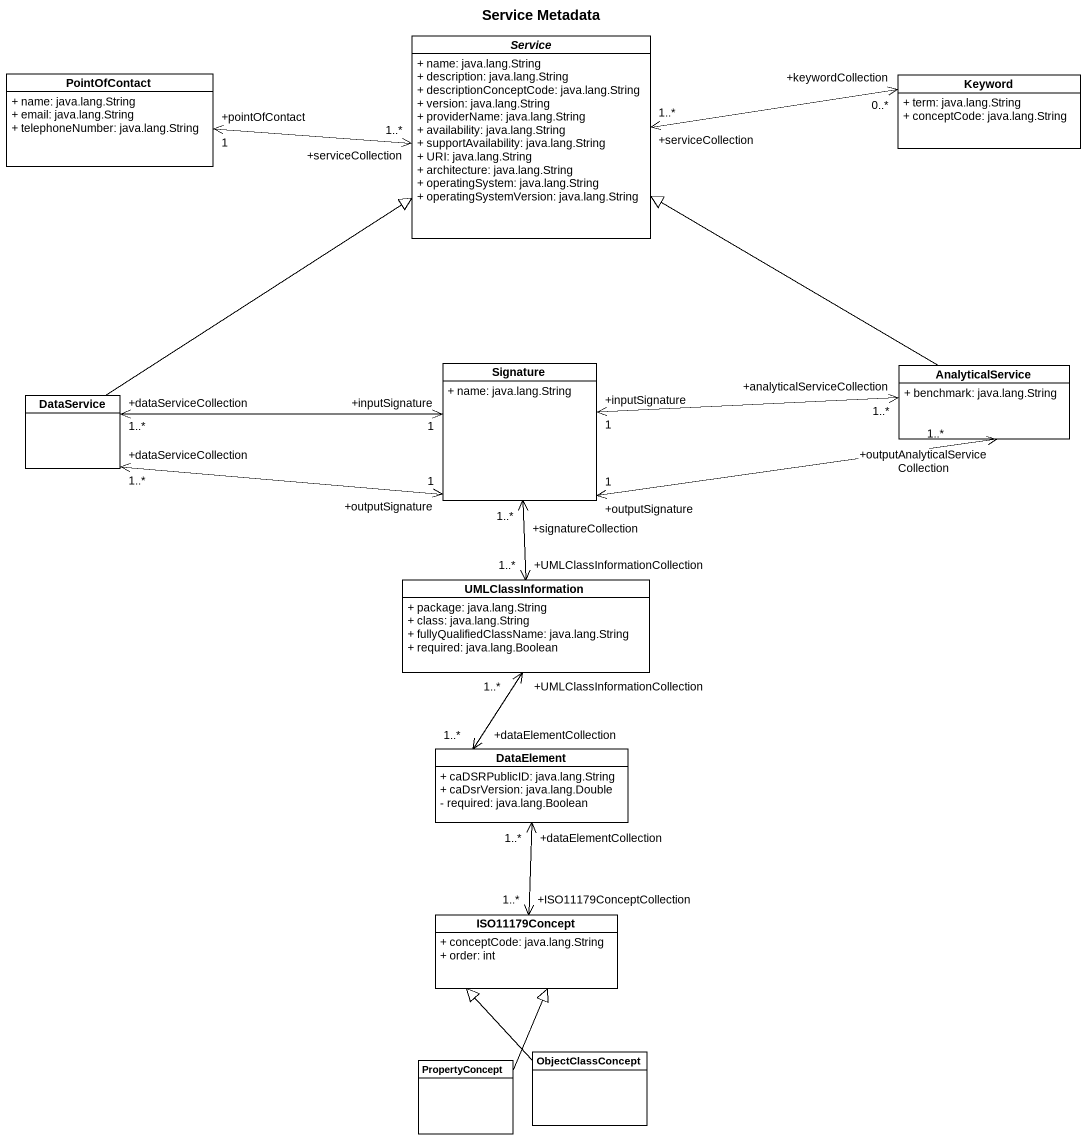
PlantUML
@startuml
title Service Metadata
hide circle
hide empty members
skinparam classAttributeIconSize 0
class PointOfContact {
  + name: java.lang.String
  + email: java.lang.String
  + telephoneNumber: java.lang.String
}
abstract class Service {
  + name: java.lang.String
  + description: java.lang.String
  + descriptionConceptCode: java.lang.String
  + version: java.lang.String
  + providerName: java.lang.String
  + availability: java.lang.String
  + supportAvailability: java.lang.String
  + URI: java.lang.String
  + architecture: java.lang.String
  + operatingSystem: java.lang.String
  + operatingSystemVersion: java.lang.String
}
class Keyword {
  + term: java.lang.String
  + conceptCode: java.lang.String
}
class Signature {
  + name: java.lang.String
}
class DataService
class AnalyticalService {
  + benchmark: java.lang.String
}
class UMLClassInformation {
  + package: java.lang.String
  + class: java.lang.String
  + fullyQualifiedClassName: java.lang.String
  + required: java.lang.Boolean
}
class DataElement {
  + caDSRPublicID: java.lang.String
  + caDsrVersion: java.lang.Double
  - required: java.lang.Boolean
}
class ISO11179Concept {
  + conceptCode: java.lang.String
  + order: int
}
class PropertyConcept
class ObjectClassConcept
PointOfContact "+pointOfContact\n1" <-right-> "+serviceCollection\n1..*" Service
Service "+serviceCollection\n1..*" <-right-> "+keywordCollection\n0..*" Keyword
Signature "+inputSignature\n1" <-left-> "+dataServiceCollection\n1..*" DataService
Signature "+signatureCollection\n1..*" <--> "+UMLClassInformationCollection\n1..*" UMLClassInformation
DataService -up-|> Service
DataService "+dataServiceCollection\n1..*" <-right-> "+outputSignature\n1" Signature
AnalyticalService -left-|> Service
AnalyticalService "+analyticalServiceCollection\n1..*" <-left-> "+inputSignature\n1" Signature
AnalyticalService "+outputAnalyticalServiceCollection\n1..*" <-left-> "+outputSignature\n1" Signature
UMLClassInformation "+UMLClassInformationCollection\n1..*" <--> "+dataElementCollection\n1..*" DataElement
DataElement "+dataElementCollection\n1..*" <--> "+ISO11179ConceptCollection\n1..*" ISO11179Concept
PropertyConcept -up-|> ISO11179Concept
ObjectClassConcept -up-|> ISO11179Concept
@enduml
